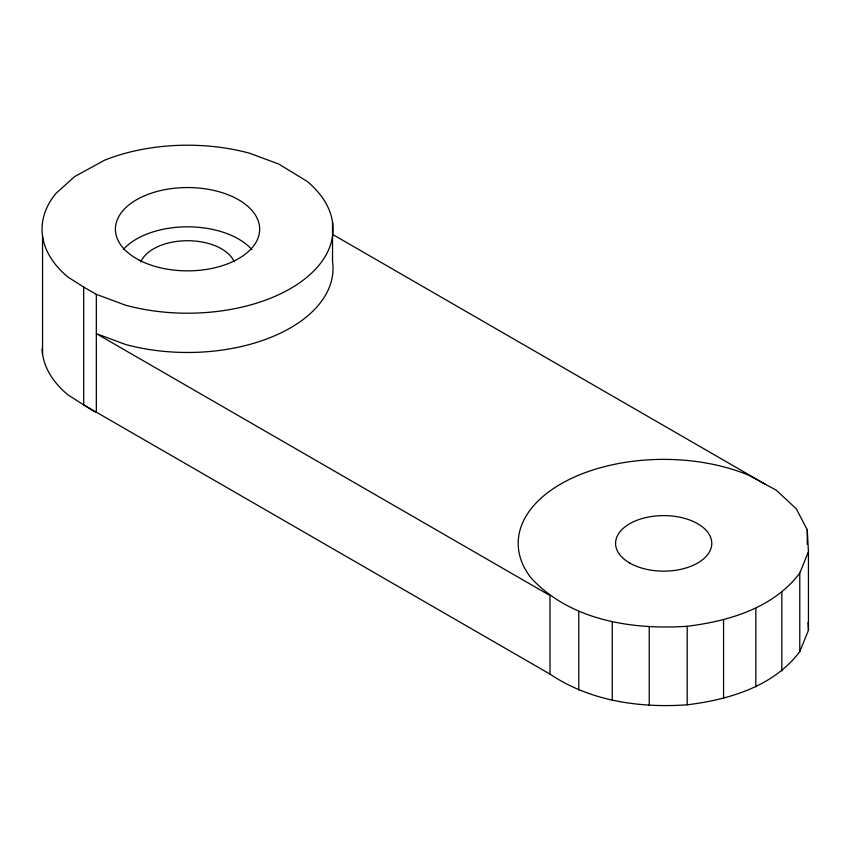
<?xml version="1.0" encoding="UTF-8"?>
<svg xmlns="http://www.w3.org/2000/svg" width="851" height="851" viewBox="0 0 851 851"><rect width="100%" height="100%" fill="white"/><g stroke="black" fill="none" stroke-linecap="round" stroke-linejoin="round"><path stroke-width="1.28" d="M799.78 573.063L808.45 551.714L807.259 529.79L796.27 508.802L776.25 490.165L748.561 475.156A145.489 84.004 0 0 0 571.51 478.379A145.489 84.004 0 0 0 531.077 577.946C570.17 620.443 632.123 629.974 687.204 626.272C728.85 621.134 773.474 608.061 799.78 573.063L799.78 651.6C773.474 686.608 728.85 699.671 687.204 704.809C639.814 708.17 590.051 701.128 549.98 674.088L83.706 404.885L83.706 287.074L68.016 277.107A145.489 84.004 0 0 1 55.932 193.4L74.686 176.551L104.577 160.201A145.489 84.004 0 0 1 249.566 153.223L278.745 164.052L307.062 181.306A145.489 84.004 0 0 1 298.616 283.468A145.489 84.004 0 0 1 125.512 305.19L96.333 294.361L83.706 287.074M799.78 651.6L808.45 630.251L808.45 551.714M332.762 234.514L765.049 484.091M808.024 622.517L808.45 630.251M807.259 529.79L807.259 544.193M781.835 592.381L781.835 670.928M755.837 608.369L755.837 686.917M723.563 619.932L723.563 698.469M687.204 626.272L687.204 704.809M649.239 626.964L649.239 705.5M612.263 621.953L612.263 700.501M578.786 611.592L578.786 690.14M549.98 674.088L549.98 595.54L96.333 333.635L125.512 344.464A145.489 84.004 0 0 0 332.528 261.502L332.528 222.228M96.333 294.361L96.333 412.171L93.567 411.15L68.016 394.917A145.489 84.004 0 0 1 42.082 348.857M42.55 236.184L42.55 354.005M123.395 249.417A72.144 41.656 0 0 1 187.837 226.823A72.144 41.656 0 0 1 251.949 249.715M140.787 261.959A48.092 27.764 0 0 1 187.401 240.716A48.092 27.764 0 0 1 234.227 261.81M629.931 563.16A48.092 27.764 0 0 0 710.234 550.352A48.092 27.764 0 0 0 650.866 516.61A48.092 27.764 0 0 0 629.931 563.16M139.043 260.044A72.144 41.656 0 0 0 258.044 238.035A72.144 41.656 0 0 0 165.53 189.539A72.144 41.656 0 0 0 139.043 260.044"/></g></svg>
